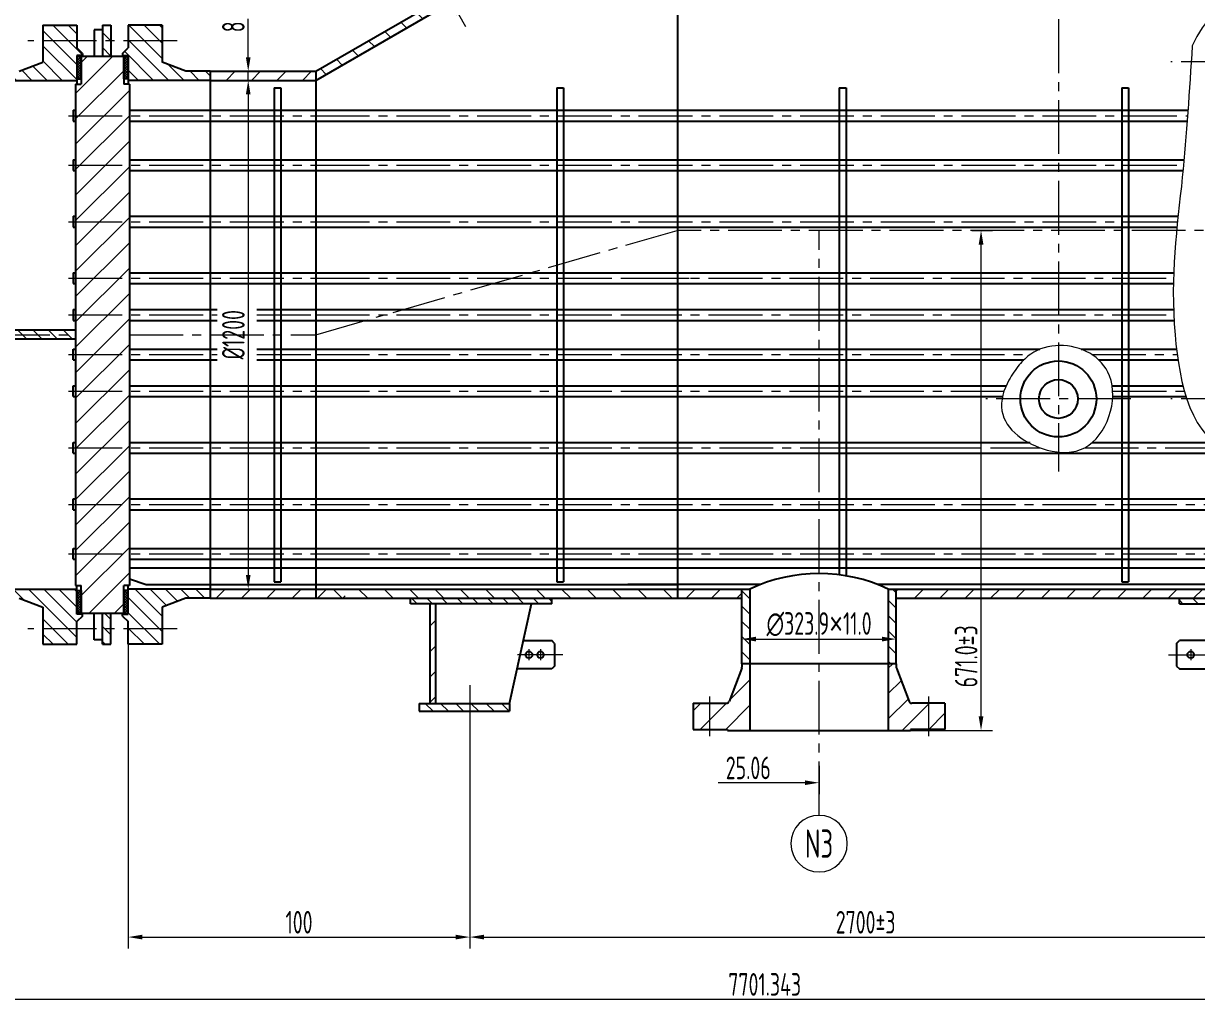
# Model space of a CAD drawing. Header units: millimetres. Extents: x 5765 to 6606, y -201 to 393.
# Drawn here: x 5962.6 to 6170.2, y 121.1 to 295.7 of the extents above; entities that cross this region are included whole.
import ezdxf
from ezdxf.enums import TextEntityAlignment as Align

# ---------------------------------------------------------------- set-up
doc = ezdxf.new("R2010")
doc.units = ezdxf.units.MM
doc.linetypes.add('CENTER2', pattern=[28.575000000000003, 19.05, -3.175, 3.175, -3.175])
for name, color, linetype, lineweight in [('2细实线', 3, 'Continuous', 13), ('3中心线', 1, 'CENTER2', 13), ('6剖面线', 6, 'Continuous', 13), ('7文本', 2, 'Continuous', 13), ('8标注', 3, 'Continuous', 13)]:
    doc.layers.add(name, color=color, linetype=linetype, lineweight=lineweight)
doc.styles.add('lanpec', font='bpec_e.shx', dxfattribs={"width": 0.75, "bigfont": 'hztxt.shx'})
doc.styles.add('lanpec-dim', font='bpec_e.shx', dxfattribs={"width": 0.75})
doc.dimstyles.new('lanpec', dxfattribs={"dimtxt": 4, "dimasz": 2.5, "dimexe": 2, "dimexo": 0, "dimtad": 1, "dimdsep": 46, "dimtxsty": 'lanpec-dim', "dimcen": 2.5, "dimclrd": 256, "dimclre": 256, "dimclrt": 256, "dimazin": 0, "dimtfac": 1, "dimtmove": 0, "dimatfit": 3, "dimfxl": 1, "dimlwd": -1, "dimlwe": -1, "dimarcsym": 0})
doc.dimstyles.new('lanpec$0', dxfattribs={"dimscale": 10, "dimtxt": 4, "dimasz": 2.5, "dimexe": 2, "dimexo": 0, "dimtad": 1, "dimdec": 1, "dimdsep": 46, "dimtxsty": 'lanpec-dim', "dimcen": 0.09, "dimclrd": 256, "dimclre": 256, "dimclrt": 256, "dimadec": 1, "dimazin": 0, "dimtfac": 0.707, "dimtdec": 1, "dimtmove": 0, "dimatfit": 3, "dimfxl": 1, "dimarcsym": 0})
pattern_1 = [(135, (-65338.30232702386, -31490.11685547166), (-1.347038418160373, -1.347038418160373), [])]
pattern_2 = [(135, (6039.640903802132, 1226.678945497315), (-1.347038418160373, -1.347038418160373), [])]
pattern_3 = [(135, (4757.523569233847, 1219.458851864878), (-1.347038418160373, -1.347038418160373), [])]
pattern_4 = [(45, (4757.523569233847, 1219.458851864878), (-0.2245064030267288, 0.2245064030267289), []), (135, (4757.523569233847, 1219.458851864878), (-0.2245064030267289, -0.2245064030267288), [])]
pattern_5 = [(135, (4766.004167968017, 1219.458851864878), (-1.347038418160373, -1.347038418160373), [])]

# ---------------------------------------------------------------- blocks, each defined once
blk = doc.blocks.new('*D54')
at = {"layer": '8标注', "transparency": 16777216}
for p, q in [((6306.580717018018, 259.0711125517716), (6306.580717018018, 121.06)), ((5880.912085987934, 240.5958551980113), (5880.912085987934, 121.06)), ((5883.412085987934, 123.06), (6304.080717018018, 123.06))]:
    blk.add_line(p, q, dxfattribs=at)
for points in [[(5883.412085987934, 123.4766666666667), (5883.412085987934, 122.6433333333333), (5880.912085987934, 123.06)], [(6304.080717018018, 123.4766666666667), (6304.080717018018, 122.6433333333333), (6306.580717018018, 123.06)]]:
    blk.add_solid(points, dxfattribs=at)
at = {"layer": 'Defpoints', "color": 0, "transparency": 16777216}
for p in [(6306.580717018018, 259.0711125517716), (5880.912085987934, 240.5958551980113), (6306.580717018018, 123.06)]:
    blk.add_point(p, dxfattribs=at)
at = {"layer": '8标注', "transparency": 16777216, "insert": (6093.746401502976, 125.685), "char_height": 4, "attachment_point": 5, "style": 'lanpec-dim'}
blk.add_mtext('7701.343', dxfattribs=at)
blk = doc.blocks.new('管口号')
at = {"layer": '2细实线'}
blk.add_circle((0, 5), 5, dxfattribs=at)
at = {"layer": '7文本', "style": 'lanpec', "width": 0.75}
blk.add_attdef('N', text='', height=5, dxfattribs=at).set_placement((0, 5), align=Align.MIDDLE_CENTER)
blk = doc.blocks.new('*D64')
at = {"layer": '8标注', "transparency": 16777216}
for p, q in [((6130.415526557656, 259.0589146342469), (6134.027612545614, 259.0589146342469)), ((6132.027612545614, 173.0958551984175), (6132.027612545614, 256.5589146342469)), ((6119.55552655774, 170.5958551984175), (6134.027612545614, 170.5958551984175))]:
    blk.add_line(p, q, dxfattribs=at)
for points in [[(6131.610945878947, 256.5589146342469), (6132.444279212281, 256.5589146342469), (6132.027612545614, 259.0589146342469)], [(6131.610945878947, 173.0958551984175), (6132.444279212281, 173.0958551984175), (6132.027612545614, 170.5958551984175)]]:
    blk.add_solid(points, dxfattribs=at)
at = {"layer": 'Defpoints', "color": 0, "transparency": 16777216}
for p in [(6130.415526557656, 259.0589146342469), (6132.027612545614, 259.0589146342469), (6119.55552655774, 170.5958551984175)]:
    blk.add_point(p, dxfattribs=at)
at = {"layer": '8标注', "transparency": 16777216, "insert": (6129.402612545613, 183.7092332645193), "char_height": 4, "attachment_point": 5, "rotation": 90, "style": 'lanpec-dim'}
blk.add_mtext('671.0±3', dxfattribs=at)
blk = doc.blocks.new('*D48')
at = {"layer": '8标注', "transparency": 16777216}
for p, q in [((5981.11208598791, 185.8458551984174), (5981.11208598791, 132.0499999999999)), ((6041.572085987934, 173.2538001930828), (6041.572085987934, 132.0499999999999)), ((5983.61208598791, 134.0499999999999), (6039.072085987934, 134.0499999999999))]:
    blk.add_line(p, q, dxfattribs=at)
for points in [[(5983.61208598791, 134.4666666666666), (5983.61208598791, 133.6333333333332), (5981.11208598791, 134.0499999999999)], [(6039.072085987934, 134.4666666666666), (6039.072085987934, 133.6333333333332), (6041.572085987934, 134.0499999999999)]]:
    blk.add_solid(points, dxfattribs=at)
at = {"layer": 'Defpoints', "color": 0, "transparency": 16777216}
for p in [(5981.11208598791, 185.8458551984174), (6041.572085987934, 173.2538001930828), (6041.572085987934, 134.0499999999999)]:
    blk.add_point(p, dxfattribs=at)
at = {"layer": '8标注', "transparency": 16777216, "insert": (6011.342085987922, 136.6749999999999), "char_height": 4, "attachment_point": 5, "style": 'lanpec-dim'}
blk.add_mtext('100', dxfattribs=at)
blk = doc.blocks.new('*D49')
at = {"layer": '8标注', "transparency": 16777216}
for p, q in [((6041.572085987934, 167.8793667761873), (6041.572085987934, 132.05)), ((6181.635359241136, 168.0572765745362), (6181.635359241136, 132.05)), ((6044.072085987934, 134.05), (6179.135359241136, 134.05))]:
    blk.add_line(p, q, dxfattribs=at)
for points in [[(6044.072085987934, 134.4666666666667), (6044.072085987934, 133.6333333333334), (6041.572085987934, 134.05)], [(6179.135359241136, 134.4666666666667), (6179.135359241136, 133.6333333333334), (6181.635359241136, 134.05)]]:
    blk.add_solid(points, dxfattribs=at)
at = {"layer": 'Defpoints', "color": 0, "transparency": 16777216}
for p in [(6041.572085987934, 167.8793667761873), (6181.635359241136, 168.0572765745362), (6181.635359241136, 134.05)]:
    blk.add_point(p, dxfattribs=at)
at = {"layer": '8标注', "transparency": 16777216, "insert": (6111.603722614534, 136.675), "char_height": 4, "attachment_point": 5, "style": 'lanpec-dim'}
blk.add_mtext('2700%%P3', dxfattribs=at)
blk = doc.blocks.new('*D51')
at = {"layer": '8标注', "transparency": 16777216}
for p, q in [((6002.349999999981, 285.5958551984174), (6004.350000000028, 285.5958551984174)), ((6002.350000000028, 283.0958551984174), (6002.350000000028, 198.0958551984175)), ((6002.349999999981, 195.5958551984175), (6004.350000000028, 195.5958551984175))]:
    blk.add_line(p, q, dxfattribs=at)
for points in [[(6001.933333333361, 283.0958551984174), (6002.766666666695, 283.0958551984174), (6002.350000000028, 285.5958551984174)], [(6001.933333333361, 198.0958551984175), (6002.766666666695, 198.0958551984175), (6002.350000000028, 195.5958551984175)]]:
    blk.add_solid(points, dxfattribs=at)
at = {"layer": 'Defpoints', "color": 0, "transparency": 16777216}
for p in [(6002.349999999981, 285.5958551984174), (6002.349999999981, 195.5958551984175), (6002.350000000028, 195.5958551984175)]:
    blk.add_point(p, dxfattribs=at)
at = {"layer": '8标注', "transparency": 16777216, "insert": (5999.725000000027, 240.5958551984157), "char_height": 4, "attachment_point": 5, "rotation": 90, "style": 'lanpec-dim'}
blk.add_mtext('%%C1200', dxfattribs=at)
blk = doc.blocks.new('*D52')
at = {"layer": '8标注', "transparency": 16777216}
for p, q in [((6002.349999999999, 289.6958551983942), (6002.349999999999, 296.4731120528817)), ((6004.770000000001, 287.1958551983942), (6000.349999999999, 287.1958551983942)), ((6002.349999999999, 285.5958551984174), (6002.349999999999, 287.1958551983942)), ((6004.819999999999, 285.5958551984174), (6000.349999999999, 285.5958551984174)), ((6002.349999999999, 283.0958551984174), (6002.349999999999, 280.5958551984174))]:
    blk.add_line(p, q, dxfattribs=at)
for points in [[(6001.933333333332, 289.6958551983942), (6002.766666666666, 289.6958551983942), (6002.349999999999, 287.1958551983942)], [(6001.933333333332, 283.0958551984174), (6002.766666666666, 283.0958551984174), (6002.349999999999, 285.5958551984174)]]:
    blk.add_solid(points, dxfattribs=at)
at = {"layer": 'Defpoints', "color": 0, "transparency": 16777216}
for p in [(6002.349999999999, 287.1958551983942), (6004.770000000001, 287.1958551983942), (6004.819999999999, 285.5958551984174)]:
    blk.add_point(p, dxfattribs=at)
at = {"layer": '8标注', "transparency": 16777216, "insert": (5999.724999999998, 295.0703342751023), "char_height": 4, "attachment_point": 5, "rotation": 90, "style": 'lanpec-dim'}
blk.add_mtext('8', dxfattribs=at)
blk = doc.blocks.new('*D66')
at = {"layer": '8标注', "transparency": 16777216}
for p, q in [((6089.715526557654, 186.7657931479392), (6089.715526557654, 188.7657931479392)), ((6117.015526557701, 188.0692332645193), (6117.015526557701, 184.7657931479392)), ((6092.215526557654, 186.7657931479392), (6114.515526557701, 186.7657931479392))]:
    blk.add_line(p, q, dxfattribs=at)
for points in [[(6092.215526557654, 187.1824598146059), (6092.215526557654, 186.3491264812726), (6089.715526557654, 186.7657931479392)], [(6114.515526557701, 187.1824598146059), (6114.515526557701, 186.3491264812726), (6117.015526557701, 186.7657931479392)]]:
    blk.add_solid(points, dxfattribs=at)
at = {"layer": 'Defpoints', "color": 0, "transparency": 16777216}
for p in [(6117.015526557701, 188.0692332645193), (6089.715526557654, 186.7657931479392), (6117.015526557701, 186.7657931479392)]:
    blk.add_point(p, dxfattribs=at)
at = {"layer": '8标注', "transparency": 16777216, "insert": (6103.365526557677, 189.3907931479392), "char_height": 4, "attachment_point": 5, "style": 'lanpec-dim'}
blk.add_mtext('∅323.9{\\fArial|b0|i0|c0|p34;×}11.0', dxfattribs=at)
blk = doc.blocks.new('*D69')
at = {"layer": '8标注', "transparency": 16777216}
for p, q in [((6036.354672698399, 302.8204469206366), (6031.090783809506, 311.9377699215875)), ((6037.6046726984, 300.655383411176), (6039.336723505969, 301.6553834111764)), ((6038.297493021419, 299.4553834111935), (6036.56544221385, 298.4553834111921)), ((6038.297493021418, 299.455383411193), (6037.6046726984, 300.655383411176)), ((6039.547493021419, 297.2903199017323), (6040.79749302142, 295.1252563922717))]:
    blk.add_line(p, q, dxfattribs=at)
for points in [[(6036.715516616642, 303.0287802539701), (6035.993828780155, 302.6121135873027), (6037.6046726984, 300.655383411176)], [(6039.908336939662, 297.4986532350658), (6039.186649103175, 297.0819865683984), (6038.297493021418, 299.455383411193)]]:
    blk.add_solid(points, dxfattribs=at)
at = {"layer": 'Defpoints', "color": 0, "transparency": 16777216}
for p in [(6037.6046726984, 300.655383411176), (6037.6046726984, 300.655383411176), (6038.297493021419, 299.4553834111935)]:
    blk.add_point(p, dxfattribs=at)
at = {"layer": '8标注', "transparency": 16777216, "insert": (6035.371044938886, 309.7741401758431), "char_height": 4, "attachment_point": 5, "rotation": 300.00000000002035, "style": 'lanpec-dim'}
blk.add_mtext('1.39', dxfattribs=at)
blk = doc.blocks.new('*D74')
at = {"layer": '8标注', "transparency": 16777216}
for p, q in [((6103.365526557676, 164.3221393504663), (6103.365526557676, 159.3553521361786)), ((6100.865526557676, 161.3553521361786), (6085.488304335442, 161.3553521361786))]:
    blk.add_line(p, q, dxfattribs=at)
blk.add_solid([(6100.865526557676, 161.7720188028452), (6100.865526557676, 160.9386854695119), (6103.365526557676, 161.3553521361786)], dxfattribs=at)
at = {"layer": 'Defpoints', "color": 0, "transparency": 16777216}
for p in [(6078.305526557653, 164.3221393504663), (6103.365526557676, 164.3221393504663), (6103.365526557676, 161.3553521361786)]:
    blk.add_point(p, dxfattribs=at)
at = {"layer": '8标注', "transparency": 16777216, "insert": (6090.835526557665, 163.9803521361786), "char_height": 4, "attachment_point": 5, "style": 'lanpec-dim'}
blk.add_mtext('25.06', dxfattribs=at)
blk = doc.blocks.new('_None')

msp = doc.modelspace()

# ---------------------------------------------------------------- hatches: boundary and pattern name
at = {"layer": '6剖面线'}
h = msp.add_hatch(dxfattribs=at)
h.set_pattern_fill('ANSI31', color=256, angle=90, style=0)
h.set_pattern_definition([(135, (-21.26000000000204, 1.952477132315522), (-2.245064030267288, -2.245064030267288), [])])
h.paths.add_polyline_path([(6078.249999999997, 322.5219740700761), (6078.249999999997, 324.1219740700531), (6014.292085987957, 287.1958551983948), (6014.292085987957, 285.5958551984177)])
h.paths.add_polyline_path([(6078.249999999997, 195.5958551984175), (6014.292085987957, 195.5958551984175), (6014.292085987957, 193.9958551984408), (6078.249999999997, 193.9958551984408)])
h = msp.add_hatch(dxfattribs=at)
h.set_pattern_fill('ANSI31', color=256, scale=0.6000000000000001, angle=90, style=0)
h.set_pattern_definition(pattern_1)
h.paths.add_polyline_path([(5972.012085987933, 292.5958551984173), (5972.012085987933, 295.3458551984173), (5966.012085987933, 295.3458551984173), (5966.012085987933, 292.5958551984173)])
h.paths.add_polyline_path([(5966.012085987933, 292.5958551984173), (5966.012085987933, 288.795855198429), (5961.81208598798, 287.195855198394), (5957.512085987933, 287.195855198394), (5957.512085987933, 285.5958551984173), (5972.012085987933, 285.5958551984173), (5972.012085987933, 289.9958551984406), (5973.012085987933, 289.9958551984406), (5973.012085987933, 290.3458551984173), (5972.012085987933, 291.3458551984173), (5972.012085987933, 292.5958551984173)])
h = msp.add_hatch(dxfattribs=at)
h.set_pattern_fill('ANSI31', color=256, scale=0.6000000000000001, angle=90, style=0)
h.set_pattern_definition(pattern_3)
h.paths.add_polyline_path([(5978.06208598798, 292.5958551984173), (5978.06208598798, 295.3458551984173), (5976.56208598798, 295.3458551984173), (5976.56208598798, 292.5958551984173)])
h.paths.add_polyline_path([(5976.56208598798, 289.8458551984173), (5978.06208598798, 289.8458551984173), (5978.06208598798, 292.5958551984173), (5976.56208598798, 292.5958551984173)])
h = msp.add_hatch(dxfattribs=at)
h.set_pattern_fill('ANSI31', color=256, scale=0.6000000000000001, angle=90, style=0)
h.set_pattern_definition(pattern_1)
h.paths.add_polyline_path([(5981.11208598791, 295.3458551984173), (5981.11208598791, 292.5958551984173), (5987.11208598791, 292.5958551984173), (5987.11208598791, 295.3458551984173)])
h.paths.add_polyline_path([(5981.11208598791, 292.5958551984173), (5981.11208598791, 291.3458551984173), (5980.11208598791, 290.3458551984173), (5980.11208598791, 289.9958551984406), (5981.11208598791, 289.9958551984406), (5981.11208598791, 285.5958551984173), (5995.61208598791, 285.5958551984173), (5995.61208598791, 287.195855198394), (5991.31208598798, 287.195855198394), (5987.11208598791, 288.795855198429), (5987.11208598791, 292.5958551984173)])
h = msp.add_hatch(dxfattribs=at)
h.set_pattern_fill('ANSI31', color=256, style=0)
h.set_pattern_definition([(45, (6039.640903802132, 1226.678945497315), (-2.245064030267288, 2.245064030267288), [])])
h.paths.add_polyline_path([(5981.312085987864, 284.945855198394), (5980.31208598798, 284.945855198394), (5980.31208598798, 289.8458551984173), (5972.81208598798, 289.8458551984173), (5972.81208598798, 285.8458551984173), (5972.81208598798, 284.945855198394), (5971.81208598798, 284.945855198394), (5971.81208598798, 196.2458551984406), (5972.81208598798, 196.2458551984406), (5972.81208598798, 191.3458551984174), (5980.31208598798, 191.3458551984174), (5980.31208598798, 195.3458551984174), (5980.31208598798, 196.2458551984406), (5981.312085987864, 196.2458551984406)])
h = msp.add_hatch(dxfattribs=at)
h.set_pattern_fill('ANSI37', color=256, scale=0.1, style=0)
h.set_pattern_definition(pattern_4)
h.paths.add_polyline_path([(5972.012085987933, 285.8458551984173), (5972.81208598798, 285.8458551984173), (5972.81208598798, 289.8458551984173), (5972.012085987933, 289.8458551984173)])
h = msp.add_hatch(dxfattribs=at)
h.set_pattern_fill('ANSI37', color=256, scale=0.1, style=0)
h.set_pattern_definition(pattern_4)
h.paths.add_polyline_path([(5981.11208598791, 289.8458551984173), (5980.31208598798, 289.8458551984173), (5980.31208598798, 285.8458551984173), (5981.11208598791, 285.8458551984173)])
h = msp.add_hatch(dxfattribs=at)
h.set_pattern_fill('ANSI31', color=256, style=0)
h.set_pattern_definition([(45, (7.859999999997854, 1.952477132315408), (-2.245064030267288, 2.245064030267288), [])])
edge = h.paths.add_edge_path()
edge.add_line((6003.688826547835, 287.195855198394), (5995.61208598791, 287.195855198394))
edge.add_line((5995.61208598791, 287.195855198394), (5995.61208598791, 285.5958551984173))
edge.add_line((5995.61208598791, 285.5958551984173), (6003.627373155831, 285.5958551984173))
edge.add_arc((6002.468172955696, 285.2130425884067), 1.220774589503252, 18.27521545933837, 54.99999995028323)
edge.add_arc((6002.468172955695, 287.213042588407), 1.22077458950384, 305.0000000497563, 359.193301160254)
h.paths.add_polyline_path([(6019.512085987933, 195.5958551984174), (5995.61208598791, 195.5958551984174), (5995.61208598791, 193.9958551984406), (6019.512085987933, 193.9958551984406)])
edge = h.paths.add_edge_path()
edge.add_line((6014.292085987956, 285.5958551984173), (6014.292085987956, 287.195855198394))
edge.add_line((6014.292085987956, 287.195855198394), (6003.688826547835, 287.195855198394))
edge.add_arc((6002.468172955701, 287.2130425884047), 1.220774589498524, 305.0000000496122, 359.1933011603569, ccw=False)
edge.add_arc((6002.468172955691, 285.2130425884028), 1.220774589509754, 18.2752154594329, 54.99999995017748, ccw=False)
edge.add_line((6003.627373155831, 285.5958551984174), (6014.292085987956, 285.5958551984174))
h = msp.add_hatch(dxfattribs=at)
h.set_pattern_fill('ANSI31', color=256, scale=0.6000000000000001, angle=90, style=0)
h.set_pattern_definition([(135, (2014.133499421847, 557.2385421496816), (-1.347038418160373, -1.347038418160373), [])])
h.paths.add_polyline_path([(5971.81208598798, 241.3958551984057), (5932.512085987933, 241.3958551984057), (5932.512085987933, 240.5958551984174), (5971.81208598798, 240.5958551984174)])
h.paths.add_polyline_path([(5971.81208598798, 240.5958551984174), (5932.512085987933, 240.5958551984174), (5932.512085987933, 239.795855198429), (5971.81208598798, 239.795855198429)])
h.paths.add_polyline_path([(5914.879999999999, 241.3958551984057), (5914.879999999998, 240.5958551984174), (5932.512085987933, 240.5958551984174), (5932.512085987933, 241.3958551984057)])
h.paths.add_polyline_path([(5908.689999999998, 240.5958551984174), (5908.689999999998, 241.3958551984057), (5893.212085987887, 241.3958551984057), (5893.212085987887, 240.5958551984174)])
h.paths.add_polyline_path([(5914.879999999997, 240.5958551984174), (5914.879999999997, 239.795855198429), (5932.512085987933, 239.795855198429), (5932.512085987933, 240.5958551984174)])
h.paths.add_polyline_path([(5908.689999999998, 239.7958551984289), (5908.689999999998, 240.5958551984174), (5893.212085987887, 240.5958551984174), (5893.212085987887, 239.795855198429)])
h = msp.add_hatch(dxfattribs=at)
h.set_pattern_fill('ANSI31', color=256, scale=0.6000000000000001, angle=90, style=0)
h.set_pattern_definition(pattern_2)
h.paths.add_polyline_path([(5957.512085987933, 195.5958551984174), (5957.512085987933, 193.9958551984406), (5961.81208598798, 193.9958551984406), (5966.012085987933, 192.3958551984057), (5966.012085987933, 188.5958551984174), (5972.012085987933, 188.5958551984174), (5972.012085987933, 189.8458551984174), (5973.012085987933, 190.8458551984174), (5973.012085987933, 191.1958551983941), (5972.012085987933, 191.1958551983941), (5972.012085987933, 195.5958551984174)])
h.paths.add_polyline_path([(5966.012085987933, 188.5958551984174), (5966.012085987933, 185.8458551984174), (5972.012085987933, 185.8458551984174), (5972.012085987933, 188.5958551984174)])
h = msp.add_hatch(dxfattribs=at)
h.set_pattern_fill('ANSI37', color=256, scale=0.1, style=0)
h.set_pattern_definition([(315, (-65338.30232702386, 31971.3085658685), (-0.2245064030267288, -0.2245064030267289), []), (225, (-65338.30232702386, 31971.3085658685), (-0.2245064030267289, 0.2245064030267288), [])])
h.paths.add_polyline_path([(5972.012085987933, 191.3458551984174), (5972.81208598798, 191.3458551984174), (5972.81208598798, 195.3458551984174), (5972.012085987933, 195.3458551984174)])
h = msp.add_hatch(dxfattribs=at)
h.set_pattern_fill('ANSI31', color=256, scale=0.6000000000000001, angle=90, style=0)
h.set_pattern_definition(pattern_2)
h.paths.add_polyline_path([(5981.11208598791, 188.5958551984174), (5981.11208598791, 185.8458551984174), (5987.11208598791, 185.8458551984174), (5987.11208598791, 188.5958551984174)])
h.paths.add_polyline_path([(5987.11208598791, 192.3958551984057), (5991.31208598798, 193.9958551984406), (5995.61208598791, 193.9958551984406), (5995.61208598791, 195.5958551984174), (5981.11208598791, 195.5958551984174), (5981.11208598791, 191.1958551983941), (5980.11208598791, 191.1958551983941), (5980.11208598791, 190.8458551984174), (5981.11208598791, 189.8458551984174), (5981.11208598791, 188.5958551984174), (5987.11208598791, 188.5958551984174)])
h = msp.add_hatch(dxfattribs=at)
h.set_pattern_fill('ANSI37', color=256, scale=0.1, style=0)
h.set_pattern_definition([(225, (77291.42649899967, 31971.3085658685), (0.2245064030267288, -0.2245064030267289), []), (315, (77291.42649899967, 31971.3085658685), (0.2245064030267289, 0.2245064030267288), [])])
h.paths.add_polyline_path([(5981.11208598791, 195.3458551984174), (5980.31208598798, 195.3458551984174), (5980.31208598798, 191.3458551984174), (5981.11208598791, 191.3458551984174)])
h = msp.add_hatch(dxfattribs=at)
h.set_pattern_fill('ANSI31', color=256, style=0)
h.set_pattern_definition([(45, (-21.20447344234617, 1.952477132315522), (-2.245064030267288, 2.245064030267288), [])])
h.paths.add_polyline_path([(6270.83858074634, 195.5958551984175), (6256.147689961033, 195.5958551984175), (6256.147689961033, 193.9958551984408), (6270.83858074634, 193.9958551984408)])
h.paths.add_polyline_path([(6089.715526557654, 193.9958551984408), (6089.715526557654, 195.5958551984174), (6078.305526557653, 195.5958551984175), (6078.305526557653, 193.9958551984408)])
h.paths.add_polyline_path([(6117.0155265577, 195.5958551984175), (6117.0155265577, 193.9958551984408), (6228.847689960987, 193.9958551984408), (6228.847689960987, 195.5958551984175)])
h = msp.add_hatch(dxfattribs=at)
h.set_pattern_fill('ANSI31', color=256, scale=0.6, angle=90, style=0)
h.set_pattern_definition([(135, (6089.476115149001, 332.9125576017743), (-1.347038418160373, -1.347038418160373), [])])
h.paths.add_polyline_path([(6091.115526557677, 182.3958551984058), (6089.715526557654, 182.3958551984058), (6089.715526557654, 195.5958551984174), (6091.115526557677, 195.5958551984174)])
h.paths.add_polyline_path([(6117.0155265577, 182.3958551984058), (6115.615526557677, 182.3958551984058), (6115.615526557677, 195.5958551984174), (6117.0155265577, 195.5958551984174)])
h = msp.add_hatch(dxfattribs=at)
h.set_pattern_fill('ANSI31', color=256, scale=0.6000000000000001, angle=90, style=0)
h.set_pattern_definition(pattern_5)
h.paths.add_polyline_path([(6056.072085987934, 192.9958551984408), (6056.072085987934, 193.9958551984408), (6031.072085987934, 193.9958551984408), (6031.072085987934, 192.9958551984408)])
h = msp.add_hatch(dxfattribs=at)
h.set_pattern_fill('ANSI31', color=256, scale=0.6, angle=90, style=0)
h.set_pattern_definition([(135, (6180.686505913724, 193.541917806853), (-1.347038418160373, -1.347038418160373), [])])
h.paths.add_polyline_path([(6184.500578181676, 193.9958551984408), (6179.244685828311, 193.9958551984408), (6179.244685828311, 192.9958551984408), (6184.500578181676, 192.9958551984417)])
h.paths.add_polyline_path([(6179.244685828311, 192.9958551984408), (6179.244685828311, 193.9958551984408), (6167.135359241136, 193.9958551984408), (6167.135359241136, 192.9958551984408)])
h.paths.add_polyline_path([(6184.500578181676, 193.9958551984408), (6184.500578181676, 192.9958551984408), (6192.135359241136, 192.9958551984408), (6192.135359241136, 193.9958551984408)])
h = msp.add_hatch(dxfattribs=at)
h.set_pattern_fill('ANSI31', color=256, scale=0.6, angle=90, style=0)
h.set_pattern_definition(pattern_3)
h.paths.add_polyline_path([(5978.06208598798, 188.5958551984174), (5978.06208598798, 185.8458551984174), (5976.56208598798, 185.8458551984174), (5976.56208598798, 188.5958551984174)])
h.paths.add_polyline_path([(5976.56208598798, 191.3458551984174), (5978.06208598798, 191.3458551984174), (5978.06208598798, 188.5958551984174), (5976.56208598798, 188.5958551984174)])
h = msp.add_hatch(dxfattribs=at)
h.set_pattern_fill('ANSI31', color=256, style=0)
h.set_pattern_definition([(45, (4766.004167968017, 1219.458851864878), (-2.245064030267288, 2.245064030267288), [])])
h.paths.add_polyline_path([(6035.572085987934, 192.9958551984408), (6034.572085987934, 192.9958551984408), (6034.572085987934, 175.3958551984058), (6035.572085987934, 175.3958551984058)])
h = msp.add_hatch(dxfattribs=at)
h.set_pattern_fill('ANSI31', color=256, style=0)
h.set_pattern_definition([(45, (6122.105738055564, 345.2548525196928), (-2.245064030267288, 2.245064030267288), [])])
h.paths.add_polyline_path([(6122.735526557673, 170.7958551984291), (6121.235526557673, 170.7958551984291), (6121.235526557673, 175.4058551984151), (6122.735526557673, 175.4058551984151)])
h.paths.add_polyline_path([(6124.235526557673, 170.7958551984291), (6122.735526557673, 170.7958551984291), (6122.735526557673, 175.4058551984151), (6124.235526557673, 175.4058551984151)])
h.paths.add_polyline_path([(6121.235526557673, 170.7958551984291), (6119.555526557738, 170.7958551984291), (6119.555526557738, 170.5958551984174), (6115.615526557677, 170.5958551984174), (6115.615526557677, 182.3958551984058), (6117.0155265577, 182.3958551984058), (6117.0155265577, 181.788004694298, 0.0913800192005674), (6117.048376878151, 181.6097599835146), (6119.292758243867, 175.7276104876316, 0.3110596722659907), (6119.7599079233, 175.4058551984151), (6121.235526557673, 175.4058551984151)])
h.paths.add_polyline_path([(6125.615526557677, 170.7958551984291), (6124.235526557673, 170.7958551984291), (6124.235526557673, 175.4058551984151), (6125.615526557677, 175.4058551984151)])
h.paths.add_polyline_path([(6091.115526557677, 170.5958551984174), (6087.175526557617, 170.5958551984174), (6087.175526557617, 170.7958551984291), (6083.995526557682, 170.7958551984291), (6083.995526557682, 175.4058551984151), (6086.971145192055, 175.4058551984151, 0.3110596722659911), (6087.438294871487, 175.7276104876316), (6089.682676237203, 181.6097599835146, 0.09138001920073441), (6089.715526557654, 181.788004694298), (6089.715526557654, 182.3958551984058), (6091.115526557677, 182.3958551984058)])
h.paths.add_polyline_path([(6083.995526557682, 170.7958551984291), (6081.115526557677, 170.7958551984291), (6081.115526557677, 175.4058551984151), (6083.995526557682, 175.4058551984151)])
h = msp.add_hatch(dxfattribs=at)
h.set_pattern_fill('ANSI31', color=256, scale=0.6000000000000001, angle=90, style=0)
h.set_pattern_definition(pattern_5)
h.paths.add_polyline_path([(6041.572085987934, 173.9958551984408), (6041.572085987934, 175.3958551984058), (6032.572085987934, 175.3958551984058), (6032.572085987934, 173.9958551984408)])
h.paths.add_polyline_path([(6048.572085987934, 173.9958551984408), (6048.572085987934, 175.3958551984058), (6041.572085987934, 175.3958551984058), (6041.572085987934, 173.9958551984408)])

# ---------------------------------------------------------------- linework, layer by layer
for p, q in [((6014.292085987956, 287.1958551983943), (6078.249999999998, 324.1219740700536)), ((6078.305526557653, 324.1219740700532), (6078.305526557653, 193.9958551984408)), ((6014.292085987957, 285.5958551984177), (6078.249999999997, 322.5219740700761)), ((5966.012085987933, 295.3458551984173), (5966.012085987933, 288.795855198429)), ((5966.012085987933, 295.3458551984173), (5972.012085987933, 295.3458551984173)), ((5972.012085987933, 295.3458551984173), (5972.012085987933, 291.3458551984173)), ((5976.56208598798, 295.3458551984173), (5978.06208598798, 295.3458551984173)), ((5976.56208598798, 295.3458551984173), (5976.56208598798, 289.8458551984173)), ((5978.06208598798, 295.3458551984173), (5978.06208598798, 289.8458551984173)), ((5981.11208598791, 295.3458551984173), (5981.11208598791, 291.3458551984173)), ((5987.11208598791, 295.3458551984173), (5981.11208598791, 295.3458551984173)), ((5987.11208598791, 295.3458551984173), (5987.11208598791, 288.795855198429)), ((5976.56208598798, 294.545855198429), (5975.06208598798, 294.545855198429)), ((5975.06208598798, 294.545855198429), (5975.06208598798, 289.8458551984173)), ((5973.012085987933, 290.3458551984173), (5972.012085987933, 291.3458551984173)), ((5980.11208598791, 290.3458551984173), (5981.11208598791, 291.3458551984173)), ((5961.81208598798, 287.195855198394), (5966.012085987933, 288.795855198429)), ((5972.012085987933, 289.9958551984406), (5972.012085987933, 284.945855198394)), ((5973.012085987933, 289.9958551984406), (5972.012085987933, 289.9958551984406)), ((5972.81208598798, 289.8458551984173), (5980.312085987864, 289.8458551984173)), ((5972.81208598798, 289.8458551984173), (5972.81208598798, 284.945855198394)), ((5973.012085987933, 290.3458551984173), (5973.012085987933, 289.8458551984173)), ((5980.11208598791, 290.3458551984173), (5980.11208598791, 289.8458551984173)), ((5980.11208598791, 289.9958551984406), (5981.11208598791, 289.9958551984406)), ((5980.31208598798, 289.8458551984173), (5980.31208598798, 284.945855198394)), ((5981.11208598791, 289.9958551984406), (5981.11208598791, 284.945855198394)), ((5991.31208598798, 287.195855198394), (5987.11208598791, 288.795855198429)), ((5995.61208598791, 287.195855198394), (5991.312085987864, 287.195855198394)), ((5995.61208598791, 287.195855198394), (5995.61208598791, 240.5958551984172)), ((5995.61208598791, 287.195855198394), (6014.292085987957, 287.195855198394)), ((6014.292085987957, 287.1958551983942), (6014.292085987957, 240.5958551984174)), ((5957.512085987933, 285.5958551984173), (5972.012085987933, 285.5958551984173)), ((5971.81208598798, 284.945855198394), (5972.81208598798, 284.945855198394)), ((5971.81208598798, 284.945855198394), (5971.81208598798, 196.2458551984406)), ((5981.31208598798, 284.945855198394), (5980.31208598798, 284.945855198394)), ((5995.61208598791, 285.5958551984173), (5981.11208598791, 285.5958551984173)), ((5981.312085987864, 284.945855198394), (5981.312085987864, 196.2458551984406)), ((5995.61208598791, 285.5958551984173), (6014.292085987956, 285.5958551984173)), ((6006.94653525655, 284.2958551984285), (6006.94653525655, 196.8958551984046)), ((6006.94653525655, 284.2958551984285), (6008.146535256504, 284.2958551984285)), ((6008.146535256504, 284.2958551984285), (6008.146535256505, 196.8958551984046)), ((6056.946085987937, 284.2958551984291), (6056.946085987937, 196.8958551984051)), ((6056.946085987937, 284.2958551984291), (6058.146085987891, 284.2958551984291)), ((6058.146085987891, 284.2958551984291), (6058.146085987892, 196.8958551984051)), ((6106.946085987937, 284.2958551984291), (6106.946085987936, 198.139942973041)), ((6106.946085987937, 284.2958551984291), (6108.146085987891, 284.2958551984291)), ((6108.146085987891, 284.2958551984291), (6108.146085987891, 197.9617669725206)), ((6156.946085987937, 284.2958551984291), (6156.946085987937, 196.8958551984051)), ((6156.946085987937, 284.2958551984291), (6158.146085987891, 284.2958551984291)), ((6158.146085987891, 284.2958551984291), (6158.146085987892, 196.8958551984051)), ((5971.36208598791, 280.295855198429), (5971.81208598798, 280.295855198429)), ((5971.36208598791, 280.295855198429), (5971.36208598791, 278.3958551984639)), ((5981.312085987864, 280.295855198429), (6014.292085987956, 280.295855198429)), ((6014.292085987956, 280.2958551984291), (6168.646003096817, 280.2958551984291)), ((5971.36208598791, 278.3958551984639), (5971.81208598798, 278.3958551984639)), ((5981.312085987864, 278.3958551984639), (6014.292085987956, 278.3958551984639)), ((6014.292085987957, 278.395855198464), (6168.506558694142, 278.3958551984639)), ((5971.36208598791, 271.545855198429), (5971.81208598798, 271.545855198429)), ((5971.36208598791, 271.545855198429), (5971.36208598791, 269.6458551984639)), ((5981.312085987864, 271.545855198429), (6014.292085987957, 271.545855198429)), ((6014.292085987957, 271.5458551984291), (6167.940581696354, 271.545855198429)), ((5971.36208598791, 269.6458551984639), (5971.81208598798, 269.6458551984639)), ((5981.312085987864, 269.6458551984639), (6014.292085987956, 269.6458551984639)), ((6014.292085987957, 269.645855198464), (6167.760995185646, 269.6458551984639)), ((5971.36208598791, 261.545855198429), (5971.81208598798, 261.545855198429)), ((5971.36208598791, 261.545855198429), (5971.36208598791, 259.6458551984639)), ((5971.36208598791, 259.6458551984639), (5971.81208598798, 259.6458551984639)), ((5981.312085987864, 261.545855198429), (6014.292085987957, 261.5458551984289)), ((5981.312085987864, 259.6458551984639), (6014.292085987956, 259.6458551984638)), ((6014.292085987957, 261.545855198429), (6166.90138681368, 261.545855198429)), ((6014.292085987956, 259.6458551984639), (6166.707004818808, 259.6458551984639)), ((5971.36208598791, 251.545855198429), (5971.81208598798, 251.545855198429)), ((5971.36208598791, 251.545855198429), (5971.36208598791, 249.6458551984639)), ((5981.312085987864, 251.545855198429), (6014.292085987957, 251.545855198429)), ((6014.292085987957, 251.5458551984291), (6166.120487174225, 251.545855198429)), ((5971.36208598791, 249.6458551984639), (5971.81208598798, 249.6458551984639)), ((5981.312085987864, 249.6458551984639), (6014.292085987956, 249.6458551984639)), ((6014.292085987956, 249.645855198464), (6166.065415724384, 249.6458551984639)), ((5971.36208598791, 245.0458551985454), (5971.81208598798, 245.0458551985454)), ((5971.36208598791, 245.0458551985454), (5971.36208598791, 243.1458551985221)), ((5981.312085987864, 245.0458551985454), (5996.879999999997, 245.0458551985454)), ((6003.879999999997, 245.0458551985454), (6014.292085987956, 245.0458551985454)), ((6014.292085987957, 245.0458551985455), (6166.094854521824, 245.0458551985454)), ((5971.36208598791, 243.1458551985221), (5971.81208598798, 243.1458551985221)), ((5981.312085987864, 243.1458551985221), (5996.879999999997, 243.1458551985221)), ((6003.879999999998, 243.1458551985221), (6014.292085987956, 243.1458551985221)), ((6014.292085987957, 243.1458551985222), (6166.178128422205, 243.1458551985221)), ((5971.81208598798, 241.3958551984057), (5914.879999999997, 241.3958551984057)), ((5971.81208598798, 239.795855198429), (5914.879999999997, 239.7958551984289)), ((5995.61208598791, 240.5958551984171), (5995.61208598791, 193.9958551984406)), ((6014.292085987957, 240.5958551984172), (6014.292085987957, 193.9958551984408)), ((5971.36208598791, 238.0458551983126), (5971.81208598798, 238.0458551983126)), ((5971.36208598791, 236.1458551982893), (5971.36208598791, 238.0458551983126)), ((5981.312085987864, 238.0458551983126), (5996.879999999998, 238.0458551983125)), ((6003.879999999998, 238.0458551983125), (6014.292085987957, 238.0458551983125)), ((6014.292085987957, 238.0458551983126), (6142.441425500634, 238.0458551983126)), ((6149.731477810179, 238.0458551983126), (6166.615396381686, 238.0458551983126)), ((6149.731477810178, 238.0458551983126), (6166.615396381685, 238.0458551983126)), ((5971.36208598791, 236.1458551982893), (5971.81208598798, 236.1458551983475)), ((5981.312085987864, 236.1458551982893), (5996.879999999997, 236.1458551982893)), ((6003.879999999998, 236.1458551982893), (6014.292085987957, 236.1458551982893)), ((6014.292085987958, 236.1458551982894), (6139.616989829253, 236.1458551982892)), ((6152.866872637397, 236.1458551982893), (6166.869276963084, 236.1458551982893)), ((6152.866872637395, 236.1458551982892), (6164.561463271597, 236.1458551982891)), ((5971.36208598791, 231.5458551983708), (5971.81208598798, 231.5458551983708)), ((5971.36208598791, 229.6458551984057), (5971.36208598791, 231.5458551983708)), ((5981.312085987864, 231.5458551983708), (6014.292085987957, 231.5458551983708)), ((6014.292085987957, 231.5458551983709), (6136.451829275232, 231.5458551983708)), ((6155.231848538437, 231.5458551983708), (6167.774726584526, 231.5458551983708)), ((6155.231848538438, 231.5458551983708), (6161.396302717576, 231.5458551983708)), ((5971.36208598791, 229.6458551984057), (5971.81208598798, 229.6458551984057)), ((5981.312085987864, 229.6458551984057), (6014.292085987956, 229.6458551984056)), ((6014.292085987957, 229.6458551984057), (6135.830689681408, 229.6458551984057)), ((6155.328703912821, 229.6458551984057), (6168.313055613587, 229.6458551984057)), ((6155.328703912823, 229.6458551984057), (6160.775163123752, 229.6458551984057)), ((5971.36208598791, 221.5458551983708), (5971.81208598798, 221.5458551983708)), ((5971.36208598791, 219.6458551984057), (5971.36208598791, 221.5458551983708)), ((5981.31208598798, 221.5458551983708), (6014.292085987957, 221.5458551983708)), ((6014.292085987957, 221.5458551983709), (6131.945187450711, 221.5458551983709)), ((6106.499411128624, 221.5458551983709), (6140.71696175308, 221.5458551983709)), ((6151.729411128626, 221.5458551983709), (6173.416961753078, 221.5458551983709)), ((5971.36208598791, 219.6458551984057), (5971.81208598798, 219.6458551984057)), ((5981.31208598798, 219.6458551984057), (6014.292085987957, 219.6458551984057)), ((6014.292085987958, 219.6458551984058), (6205.183054188708, 219.6458551984059)), ((5971.36208598791, 211.5458551983708), (5971.81208598798, 211.5458551983708)), ((5971.36208598791, 209.6458551984057), (5971.36208598791, 211.5458551983708)), ((5981.312085987864, 211.5458551983708), (6014.292085987957, 211.5458551983708)), ((6014.292085987956, 211.5458551983709), (6209.08858074634, 211.5458551983708)), ((5971.36208598791, 209.6458551984057), (5971.81208598798, 209.6458551984057)), ((5981.312085987864, 209.6458551984057), (6014.292085987957, 209.6458551984057)), ((6014.292085987956, 209.6458551984058), (6209.08858074634, 209.6458551984059)), ((5971.36208598791, 202.7958551983708), (5971.81208598798, 202.7958551983708)), ((5971.36208598791, 200.8958551984057), (5971.36208598791, 202.7958551983708)), ((5981.31208598798, 202.7958551983708), (6014.292085987957, 202.7958551983708)), ((6014.292085987958, 202.7958551983709), (6209.08858074634, 202.7958551983708)), ((5971.36208598791, 200.8958551984057), (5971.81208598798, 200.8958551984057)), ((5981.31208598798, 200.8958551984057), (6014.292085987957, 200.8958551984057)), ((5981.31208598798, 199.3958551984057), (6014.292085987956, 199.3958551984057)), ((6014.292085987958, 200.8958551984058), (6209.088580746336, 200.8958551983883)), ((6014.292085987957, 199.3958551984058), (6209.03858074641, 199.3958551984058)), ((5981.31208598798, 197.3958551984057), (5984.31208598798, 196.3958551984057)), ((5957.512085987933, 195.5958551984174), (5972.012085987933, 195.5958551984174)), ((5971.81208598798, 196.2458551984406), (5972.81208598798, 196.2458551984406)), ((5972.012085987933, 191.1958551983941), (5972.012085987933, 196.2458551984406)), ((5972.81208598798, 191.3458551984174), (5972.81208598798, 196.2458551984406)), ((5981.31208598798, 196.2458551984406), (5980.31208598798, 196.2458551984406)), ((5980.31208598798, 191.3458551984174), (5980.31208598798, 196.2458551984406)), ((5981.11208598791, 191.1958551983941), (5981.11208598791, 196.2458551984406)), ((5995.61208598791, 195.5958551984174), (5981.11208598791, 195.5958551984174)), ((5984.312085987864, 196.3958551984057), (6014.292085987957, 196.3958551983901)), ((5995.61208598791, 195.5958551984174), (6014.292085987956, 195.5958551984174)), ((6006.94653525655, 196.8958551984046), (6008.146535256504, 196.8958551984046)), ((6014.292085987956, 196.395855198375), (6078.249999999998, 196.3958551983416)), ((6014.292085987958, 195.5958551984175), (6091.115526557677, 195.5958551984175)), ((6056.946085987937, 196.8958551984051), (6058.146085987891, 196.8958551984051)), ((6092.958732239386, 196.3958551983576), (6069.530965724121, 196.3958551983476)), ((6089.715526557654, 182.3958551984058), (6089.715526557654, 195.5958551984174)), ((6089.715526557654, 182.3958551984058), (6089.715526557654, 195.5958551984174)), ((6091.115526557677, 195.5958551984174), (6091.115526557677, 170.5958551984174)), ((6206.03858074641, 196.3958551984058), (6113.772320875945, 196.3958551983665)), ((6115.615526557677, 195.5958551984174), (6127.2655265577, 195.5958551984174)), ((6115.615526557677, 195.5958551984174), (6115.615526557677, 170.5958551984174)), ((6117.0155265577, 182.3958551984058), (6117.0155265577, 195.5958551984174)), ((6117.0155265577, 182.3958551984058), (6117.0155265577, 195.5958551984174)), ((6117.0155265577, 195.5958551984175), (6230.247689961009, 195.5958551984175)), ((6156.946085987937, 196.8958551984051), (6158.146085987891, 196.8958551984051)), ((5961.81208598798, 193.9958551984406), (5966.012085987933, 192.3958551984057)), ((5991.31208598798, 193.9958551984406), (5987.11208598791, 192.3958551984057)), ((5995.61208598791, 193.9958551984406), (5991.312085987864, 193.9958551984406)), ((5995.61208598791, 193.9958551984406), (6014.292085987957, 193.9958551984406)), ((6014.292085987957, 193.9958551984408), (6089.715526557654, 193.9958551984407)), ((6031.072085987934, 192.9958551984408), (6031.072085987934, 193.9958551984408)), ((6056.072085987934, 192.9958551984408), (6056.072085987934, 193.9958551984408)), ((6117.0155265577, 193.9958551984407), (6127.2655265577, 193.9958551984406)), ((6117.0155265577, 193.9958551984407), (6228.847689960987, 193.9958551984407)), ((6167.135359241136, 192.9958551984408), (6167.135359241136, 193.9958551984408)), ((5966.012085987933, 192.3958551984057), (5966.012085987933, 185.8458551984174)), ((5973.012085987933, 191.1958551983941), (5972.012085987933, 191.1958551983941)), ((5972.81208598798, 191.3458551984174), (5980.312085987864, 191.3458551984174)), ((5973.012085987933, 190.8458551984174), (5973.012085987933, 191.3458551984174)), ((5975.06208598798, 186.6458551984057), (5975.06208598798, 191.3458551984174)), ((5976.56208598798, 185.8458551984174), (5976.56208598798, 191.3458551984174)), ((5978.06208598798, 185.8458551984174), (5978.06208598798, 191.3458551984174)), ((5980.11208598791, 190.8458551984174), (5980.11208598791, 191.3458551984174)), ((5980.11208598791, 191.1958551983941), (5981.11208598791, 191.1958551983941)), ((5987.11208598791, 192.3958551984057), (5987.11208598791, 185.8458551984174)), ((6056.072085987934, 192.9958551984408), (6031.072085987934, 192.9958551984408)), ((6034.572085987934, 175.3958551984058), (6034.572085987934, 192.9958551984408)), ((6035.572085987934, 175.3958551984058), (6035.572085987934, 192.9958551984408)), ((6048.572085987934, 175.3958551984058), (6052.464045798331, 192.9958551984408)), ((6167.135359241136, 192.9958551984408), (6179.244685828311, 192.9958551984408)), ((5973.012085987933, 190.8458551984174), (5972.012085987933, 189.8458551984174)), ((5972.012085987933, 185.8458551984174), (5972.012085987933, 189.8458551984174)), ((5980.11208598791, 190.8458551984174), (5981.11208598791, 189.8458551984174)), ((5981.11208598791, 185.8458551984174), (5981.11208598791, 189.8458551984174)), ((5966.012085987933, 185.8458551984174), (5972.012085987933, 185.8458551984174)), ((5976.56208598798, 186.6458551984057), (5975.06208598798, 186.6458551984057)), ((5976.56208598798, 185.8458551984174), (5978.06208598798, 185.8458551984174)), ((5987.11208598791, 185.8458551984174), (5981.11208598791, 185.8458551984174)), ((6089.682676237203, 181.6097599835146), (6087.438294871487, 175.7276104876316)), ((6117.0155265577, 182.3958551984058), (6089.715526557654, 182.3958551984058)), ((6089.715526557654, 182.3958551984058), (6089.715526557654, 181.788004694298)), ((6117.0155265577, 182.3958551984058), (6117.0155265577, 181.788004694298)), ((6117.048376878151, 181.6097599835146), (6119.292758243867, 175.7276104876316)), ((6032.572085987934, 175.3958551984058), (6048.572085987934, 175.3958551984058)), ((6032.572085987934, 175.3958551984058), (6032.572085987934, 173.9958551984408)), ((6048.572085987934, 175.3958551984058), (6048.572085987934, 173.9958551984408)), ((6081.115526557677, 175.4058551984151), (6081.115526557677, 170.7958551984291)), ((6081.115526557677, 175.4058551984151), (6086.971145192055, 175.4058551984151)), ((6125.615526557677, 175.4058551984151), (6119.7599079233, 175.4058551984151)), ((6125.615526557677, 175.4058551984151), (6125.615526557677, 170.7958551984291)), ((6032.572085987934, 173.9958551984408), (6048.572085987934, 173.9958551984408)), ((6032.572085987934, 173.9958551984408), (6048.572085987934, 173.9958551984408)), ((6081.115526557677, 170.7958551984291), (6087.175526557617, 170.7958551984291)), ((6087.175526557617, 170.7958551984291), (6087.175526557617, 170.5958551984174)), ((6087.175526557617, 170.5958551984174), (6119.555526557738, 170.5958551984174)), ((6125.615526557677, 170.7958551984291), (6119.555526557738, 170.7958551984291)), ((6119.555526557738, 170.7958551984291), (6119.555526557738, 170.5958551984174))]:
    msp.add_line(p, q)
at = {"ltscale": 2}
for p, q in [((6051.026674277423, 186.4958551984408), (6056.072085987934, 186.4958551984408)), ((6056.572085987934, 185.9958551984408), (6056.072085987934, 186.4958551984408)), ((6056.572085987934, 185.9958551984408), (6056.572085987934, 181.9958551984408)), ((6166.635359241136, 185.9958551984408), (6167.135359241136, 186.4958551984408)), ((6166.635359241136, 185.9958551984408), (6166.635359241136, 181.9958551984408)), ((6176.635359241136, 186.4958551984408), (6167.135359241136, 186.4958551984408)), ((6056.072085987934, 181.4958551984408), (6049.921003876761, 181.4958551984408)), ((6056.572085987934, 181.9958551984408), (6056.072085987934, 181.4958551984408)), ((6166.635359241136, 181.9958551984408), (6167.135359241136, 181.4958551984408)), ((6167.135359241136, 181.4958551984408), (6176.635359241136, 181.4958551984408))]:
    msp.add_line(p, q, dxfattribs=at)
for points in [[(5972.81208598798, 289.8458551984173), (5972.012085987933, 289.8458551984173), (5972.012085987933, 285.8458551984173), (5972.81208598798, 285.8458551984173), (5972.81208598798, 289.8458551984173)], [(5980.31208598798, 289.8458551984173), (5981.11208598791, 289.8458551984173), (5981.11208598791, 285.8458551984173), (5980.31208598798, 285.8458551984173), (5980.31208598798, 289.8458551984173)], [(5972.81208598798, 191.3458551984174), (5972.012085987933, 191.3458551984174), (5972.012085987933, 195.3458551984174), (5972.81208598798, 195.3458551984174), (5972.81208598798, 191.3458551984174)], [(5980.31208598798, 191.3458551984174), (5981.11208598791, 191.3458551984174), (5981.11208598791, 195.3458551984174), (5980.31208598798, 195.3458551984174), (5980.31208598798, 191.3458551984174)]]:
    msp.add_lwpolyline(points)
for radius in [6.720000000000255, 3.431999999999789]:
    msp.add_circle((6145.71506155073, 229.235352136178), radius)
at = {"ltscale": 3}
for centre in [(6052.022085987934, 183.9958551984408), (6054.072085987934, 183.9958551984408), (6169.135359241136, 183.9958551984408)]:
    msp.add_circle(centre, 0.6000000000000001, dxfattribs=at)
for centre, radius, start, end in [((6103.365526557677, 169.8951476864993), 28.47084239379419, 64.51563675623937, 115.4843632437607), ((6089.215526557654, 181.788004694298), 0.5, 339.1152447567155, 0), ((6117.5155265577, 181.788004694298), 0.5, 180, 200.8847552432846), ((6086.971145192055, 175.9058551984151), 0.5, 270, 339.1152447567155), ((6119.7599079233, 175.9058551984151), 0.5, 200.8847552432846, 270)]:
    msp.add_arc(centre, radius, start, end)
at = {"layer": '3中心线', "ltscale": 0.5}
for p, q in [((6145.71506155073, 367.8324771323154), (6145.71506155073, 216.4064124184877)), ((5989.783094422522, 292.5958551984173), (5963.341077553321, 292.5958551984173)), ((6191.244001268418, 288.8824771323157), (6165.586121833038, 288.8824771323157)), ((5970.536233710571, 279.3458551984173), (6014.292085987956, 279.3458551984172)), ((6014.292085987956, 279.3458551984174), (6168.577046443922, 279.3458551984174)), ((5970.536233710571, 270.5958551984173), (6014.292085987957, 270.5958551984174)), ((6014.292085987957, 270.5958551984174), (6167.852233291001, 270.5958551984174)), ((5970.536233710571, 260.5958551984173), (6014.292085987957, 260.5958551983792)), ((6014.292085987957, 260.595855198354), (6166.802604617634, 260.5958551982214)), ((6014.292085987957, 240.5958551984172), (6078.249999999997, 259.0589146342468)), ((6311.110000000001, 259.0589146342468), (6078.305526557654, 259.0589146342468)), ((6103.365526557677, 155.5799961480535), (6103.365526557677, 259.0589146342468)), ((5970.536233710571, 250.5958551984174), (6014.292085987956, 250.5958551983806)), ((6014.292085987957, 250.5958551983564), (6080.383286229543, 250.5958551983011)), ((6069.530965724121, 250.5958551983179), (6166.088307557999, 250.5958551982659)), ((5970.536233710571, 244.0958551985338), (5996.879999999998, 244.0958551985338)), ((6003.879999999998, 244.0958551985338), (6014.292085987956, 244.0958551985337)), ((6014.292085987956, 244.0958551985339), (6078.249999999997, 244.0958551985338)), ((6069.530965724121, 244.0958551985339), (6166.131182912264, 244.0958551985339)), ((5914.879999999997, 240.5958551984172), (5971.81208598798, 240.5958551984174)), ((5981.312085987865, 240.5958551984171), (6014.292085987957, 240.5958551984172)), ((5970.536233710571, 237.0958551983009), (5996.879999999998, 237.0958551983011)), ((6003.879999999998, 237.0958551983011), (6014.292085987957, 237.0958551983011)), ((6014.292085987957, 237.0958551983012), (6078.249999999999, 237.0958551983012)), ((6069.530965724121, 237.0958551983011), (6140.705937832035, 237.0958551983011)), ((6151.656641732691, 237.0958551983011), (6166.735093156571, 237.0958551983011)), ((6151.656641732691, 237.0958551983011), (6165.650411274379, 237.0958551983011)), ((5970.536233710571, 230.5958551983591), (6014.292085987957, 230.5958551983963)), ((6014.292085987958, 230.5958551984211), (6078.556899302731, 230.5958551984757)), ((6069.530965724121, 230.5958551985166), (6136.09027001004, 230.5958551985526)), ((6155.324276828052, 230.595855198563), (6168.028897166704, 230.5958551985699)), ((6155.324276828054, 230.5958551985629), (6161.034743452387, 230.595855198566)), ((6158.544001268419, 229.2353521361779), (6132.886121833039, 229.2353521361779)), ((6191.244001268418, 229.2353521361779), (6165.586121833038, 229.2353521361779)), ((5970.536233710571, 220.5958551984174), (6014.292085987958, 220.5958551984079)), ((6014.292085987958, 220.5958551984016), (6131.945187450711, 220.5958551983761)), ((6105.137181696962, 220.5958551983818), (6142.45881675433, 220.5958551983737)), ((6150.340918872132, 220.595855198372), (6175.158816754347, 220.5958551983666)), ((5970.536233710571, 210.5958551983591), (6014.292085987957, 210.5958551983686)), ((6014.292085987957, 210.5958551983752), (6209.08858074639, 210.5958551983884)), ((5970.536233710571, 201.8458551983591), (6014.292085987957, 201.8458551983591)), ((6014.292085987957, 201.8458551983593), (6209.088580746346, 201.8458551983884)), ((5989.783094422522, 188.5958551984174), (5963.341077553321, 188.5958551984174)), ((6052.022085987934, 184.9594176843191), (6052.022085987934, 183.0322927125042)), ((6054.072085987934, 184.9594176843191), (6054.072085987934, 183.0322927125042)), ((6169.135359241136, 184.9594176843191), (6169.135359241136, 183.0322927125042)), ((6058.015452160541, 183.9958551984408), (6049.981855779773, 183.9958551984408)), ((6165.191993068529, 183.9958551984408), (6171.961708185121, 183.9958551984408)), ((6041.572085987934, 178.6282336099783), (6041.572085987934, 167.8793667761873)), ((6083.995526557682, 176.5958551984174), (6083.995526557682, 169.6058551984268)), ((6122.735526557673, 176.5958551984174), (6122.735526557673, 169.6058551984268))]:
    msp.add_line(p, q, dxfattribs=at)
at = {"layer": '8标注'}
for points in [[(6169.399966540817, 291.7183967226681), (6173.540783551239, 297.4070945896967), (6183.953367136912, 298.0403968701513), (6186.297394764028, 272.5457521066866), (6183.098612268423, 220.6126447055445), (6176.423961325253, 220.20707796614), (6166.359051412639, 240.5706648057868), (6167.646783750239, 268.4993099288755), (6169.399966540817, 291.7183967226681)], [(6138.785526557655, 235.2824771323156), (6140.821362599121, 237.1793585874068), (6151.253367136913, 237.3424771323155), (6154.765526557655, 233.3424771323155), (6150.398612268425, 220.6126447055445), (6143.723961325254, 220.20707796614), (6135.719784517908, 227.147514981452), (6136.955526557656, 232.5724771323155), (6138.785526557655, 235.2824771323156)]]:
    msp.add_spline(points, degree=3, dxfattribs=at)

# ---------------------------------------------------------------- block references
ref = msp.add_blockref('管口号', (6103.365526557677, 155.5799961480535), dxfattribs=dict(at, xscale=-1, rotation=180))
ref.add_attrib('N', 'N3', dxfattribs={"layer": '7文本', "height": 5, "style": 'lanpec', "width": 0.75}).set_placement((6103.365526557677, 150.5799961480535), align=Align.MIDDLE_CENTER)

# ---------------------------------------------------------------- dimensions: what is measured, and where the dimension line sits
dim = msp.add_aligned_dim(p1=(6038.297493021419, 299.4553834111933), p2=(6037.6046726984, 300.6553834111761), distance=5.6807522694364726e-14, dimstyle='lanpec$0', override={"dimscale": 1, "dimdec": 2, "dimcen": 2.5, "dimadec": 2, "dimtfac": 1, "dimtdec": 2, "dimlwd": 65535, "dimlwe": 65535}, dxfattribs=at)
dim.commit()
dim.dimension.update_dxf_attribs({"geometry": '*D69', "text_midpoint": (6035.371044938886, 309.7741401758431)})
dim = msp.add_linear_dim(base=(6002.349999999999, 287.1958551983942), p1=(6004.819999999997, 285.5958551984173), p2=(6004.77, 287.195855198394), angle=90, text='8', dimstyle='lanpec', dxfattribs=at)
dim.commit()
dim.dimension.update_dxf_attribs({"geometry": '*D52', "text_midpoint": (6002.349999999998, 295.0703342751023), "dimtype": 160})
dim = msp.add_linear_dim(base=(6002.350000000028, 195.5958551984175), p1=(6002.349999999979, 285.5958551984173), p2=(6002.349999999979, 195.5958551984174), angle=90, text='%%C1200', dimstyle='lanpec', dxfattribs=at)
dim.commit()
dim.dimension.update_dxf_attribs({"geometry": '*D51', "text_midpoint": (5999.725000000027, 240.5958551984157)})
for base, p1, p2, text, picture, middle in [((6306.580717018018, 123.06), (5880.912085987934, 240.5958551980113), (6306.580717018018, 259.0711125517716), '7701.343', '*D54', (6093.746401502976, 125.685)), ((6041.572085987934, 134.0499999999999), (5981.11208598791, 185.8458551984174), (6041.572085987934, 173.2538001930828), '100', '*D48', (6011.342085987922, 136.6749999999999)), ((6181.635359241136, 134.05), (6041.572085987934, 167.8793667761873), (6181.635359241136, 168.0572765745362), '2700%%P3', '*D49', (6111.603722614534, 136.675))]:
    dim = msp.add_linear_dim(base=base, p1=p1, p2=p2, text=text, dimstyle='lanpec', dxfattribs=at)
    dim.commit()
    dim.dimension.update_dxf_attribs({"geometry": picture, "text_midpoint": middle})
dim = msp.add_linear_dim(base=(6132.027612545614, 259.0589146342469), p1=(6119.555526557738, 170.5958551984174), p2=(6130.415526557654, 259.0589146342468), angle=270, text='671.0±3', dimstyle='lanpec$0', override={"dimscale": 1, "dimdec": 2, "dimcen": 2.5, "dimadec": 2, "dimtfac": 1, "dimtdec": 2, "dimlwd": 65535, "dimlwe": 65535}, dxfattribs=at)
dim.commit()
dim.dimension.update_dxf_attribs({"geometry": '*D64', "text_midpoint": (6132.027612545613, 183.7092332645193), "dimtype": 160})
dim = msp.add_linear_dim(base=(6117.015526557701, 186.7657931479392), p1=(6089.715526557654, 186.7657931479392), p2=(6117.015526557701, 188.0692332645193), text='∅323.9{\\fArial|b0|i0|c0|p34;×}11.0', dimstyle='lanpec', dxfattribs=at)
dim.commit()
dim.dimension.update_dxf_attribs({"geometry": '*D66', "text_midpoint": (6103.365526557677, 186.7657931479392), "dimtype": 160})
dim = msp.add_linear_dim(base=(6103.365526557676, 161.3553521361786), p1=(6078.305526557653, 164.3221393504663), p2=(6103.365526557676, 164.3221393504663), dimstyle='lanpec$0', override={"dimscale": 1, "dimdec": 2, "dimblk1": 'None', "dimsah": 1, "dimcen": 2.5, "dimse1": 1, "dimsd1": 1, "dimadec": 2, "dimtfac": 1, "dimtdec": 2, "dimlwd": 65535, "dimlwe": 65535}, dxfattribs=at)
dim.commit()
dim.dimension.update_dxf_attribs({"geometry": '*D74', "text_midpoint": (6090.835526557665, 161.3553521361786), "dimtype": 160})

doc.saveas('drawing.dxf')
